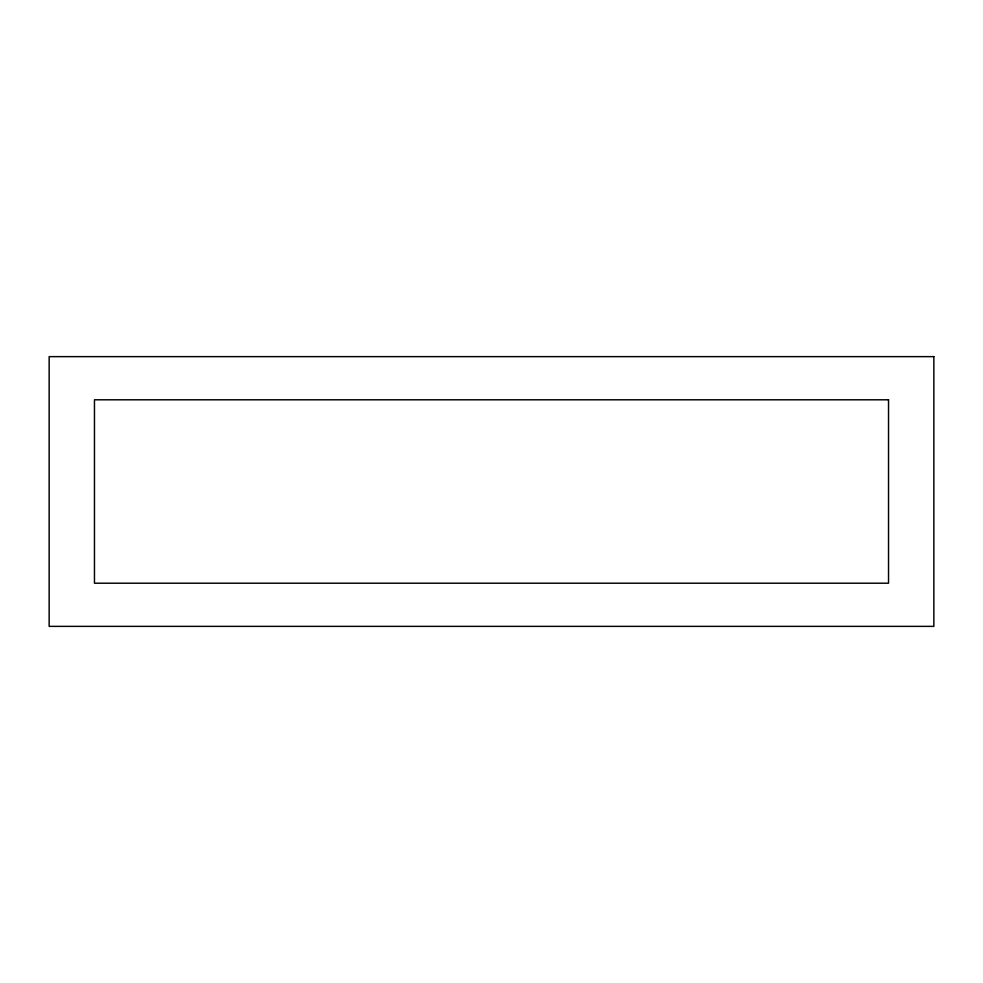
<?xml version="1.0" encoding="UTF-8"?>
<svg xmlns="http://www.w3.org/2000/svg" width="983" height="983" viewBox="0 0 983 983"><rect width="100%" height="100%" fill="white"/><g stroke="black" fill="none" stroke-linecap="round" stroke-linejoin="round"><path stroke-width="1.47" d="M933.85 356.632L49.15 356.632L49.15 626.368L933.85 626.368L933.85 356.632M888.534 399.798L94.466 399.798L94.466 583.202L888.534 583.202L888.534 399.798"/></g></svg>
